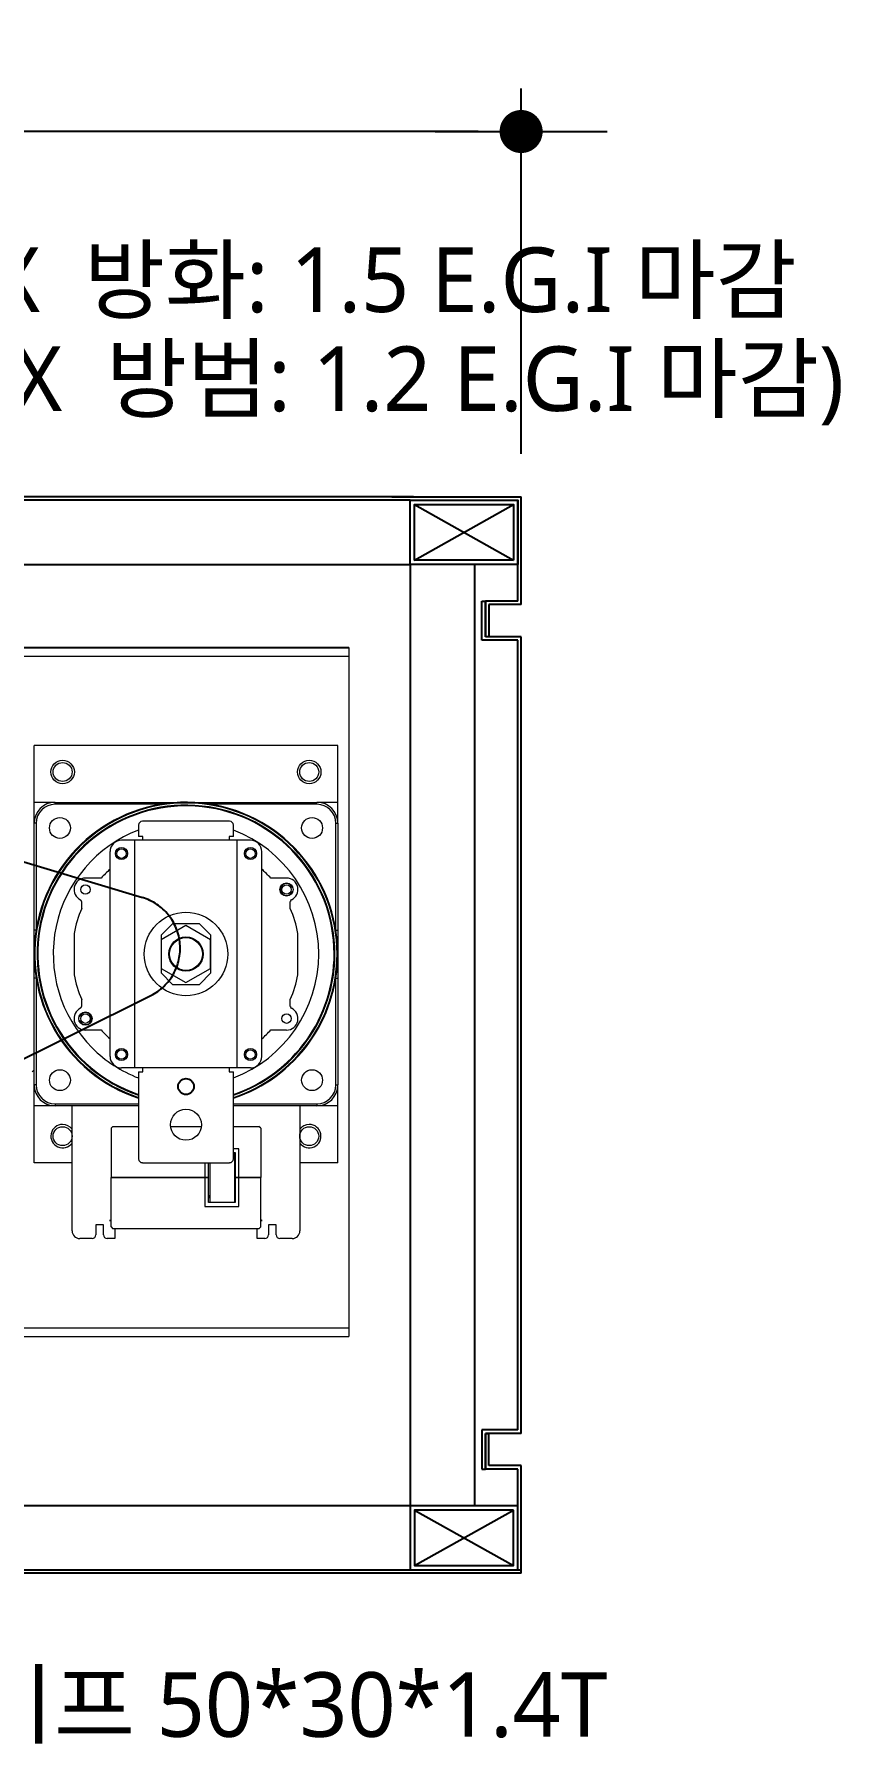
# Model space of a CAD drawing. Extents: x 930 to 96951, y 420 to 531574.
# Drawn here: x 13197 to 13946, y 8597 to 10186 of the extents above; entities that cross this region are included whole.
import ezdxf
from ezdxf.enums import TextEntityAlignment as Align

# ---------------------------------------------------------------- set-up
doc = ezdxf.new("R2010")
doc.units = 0
doc.header["$LTSCALE"] = 200
doc.header["$MEASUREMENT"] = 0
doc.header["$PDMODE"] = 3
doc.header["$PDSIZE"] = -1
doc.linetypes.add('CENTERX2', pattern=[4, 2.5, -0.5, 0.5, -0.5])
doc.layers.get('0').update_dxf_attribs({"linetype": 'CONTINUOUS'})
doc.layers.get('Defpoints').update_dxf_attribs({"color": 137, "linetype": 'CONTINUOUS'})
for name, color, linetype in [('A-dims', 7, 'CONTINUOUS'), ('DIM', 7, 'CONTINUOUS'), ('TEXT', 3, 'CONTINUOUS')]:
    doc.layers.add(name, color=color, linetype=linetype)
doc.styles.add('맑은고딕', font='malgun.ttf')
doc.styles.add('스타일1', font='malgun.ttf')
doc.dimstyles.new('GAUN-40-0.5', dxfattribs={"dimscale": 40, "dimtxt": 1.5, "dimasz": 1, "dimexe": 1, "dimexo": 1, "dimgap": 0.5, "dimtad": 1, "dimdec": 0, "dimlfac": 0.5, "dimzin": 1, "dimdsep": 46, "dimlunit": 6, "dimtxsty": '맑은고딕', "dimblk": 'CJDOT', "dimcen": 0.09, "dimdle": 1, "dimclrd": 256, "dimclre": 256, "dimclrt": 3, "dimadec": 0, "dimazin": 0, "dimtfac": 1, "dimtdec": 0, "dimtix": 1, "dimtmove": 2, "dimatfit": 3, "dimfxl": 1, "dimtolj": 1, "dimtzin": 1, "dimarcsym": 0})

# ---------------------------------------------------------------- blocks, each defined once
blk = doc.blocks.new('CJDOT')
blk.add_line((-2, 0), (2, 0))
at = {"const_width": 0.5}
blk.add_lwpolyline([(-0.25, 0, 1), (0.25, 0, 1)], format="xyb", close=True, dxfattribs=at)
blk = doc.blocks.new('*D9')
at = {"layer": 'A-dims', "lineweight": -2, "transparency": 16777216}
for p, q in [((12348.9, 9795.7), (12348.9, 10135.1)), ((13648.9, 9795.7), (13648.9, 10135.1)), ((13608.9, 10095.1), (12388.9, 10095.1))]:
    blk.add_line(p, q, dxfattribs=at)
at = {"layer": 'Defpoints', "color": 0, "transparency": 16777216}
for p in [(12348.9, 10095.1), (12348.9, 9755.7), (13648.9, 9755.7)]:
    blk.add_point(p, dxfattribs=at)
at = {"layer": 'A-dims', "lineweight": -2, "transparency": 16777216, "xscale": 40, "yscale": 40, "zscale": 40, "rotation": 180}
blk.add_blockref('CJDOT', (12348.9, 10095.1), dxfattribs=at)
at = {"layer": 'A-dims', "lineweight": -2, "transparency": 16777216, "xscale": 40, "yscale": 40, "zscale": 40}
blk.add_blockref('CJDOT', (13648.9, 10095.1), dxfattribs=at)
at = {"layer": 'A-dims', "color": 3, "transparency": 16777216, "insert": (12998.9, 10146.1), "char_height": 60, "attachment_point": 5, "style": '맑은고딕'}
blk.add_mtext('\\A1;650', dxfattribs=at)

msp = doc.modelspace()

# ---------------------------------------------------------------- linework, layer by layer
at = {"color": 2}
for p, q in [((13548.9, 9755.7, 0), (12348.9, 9755.7, 0)), ((13545.7, 9752.5, 0), (12352.1, 9752.5, 0))]:
    msp.add_line(p, q, dxfattribs=at)
at = {"color": 2, "ltscale": 3}
for p, q in [((13528.9, 9755.7, 0), (13648.9, 9755.7, 0)), ((13645.7, 9658.9, 0), (13645.7, 9752.5, 0)), ((13648.9, 9655.7, 0), (13648.9, 9755.7, 0)), ((13612.5, 9622.5, 0), (13612.5, 9658.9, 0)), ((13612.5, 9658.9, 0), (13615.7, 9658.9, 0)), ((13615.7, 9625.7, 0), (13615.7, 9658.9, 0)), ((13645.7, 9658.9, 0), (13615.7, 9658.9, 0)), ((13615.7, 9658.9, 0), (13615.7, 9625.7, 0)), ((13648.9, 9655.7, 0), (13618.9, 9655.7, 0)), ((13618.9, 9655.7, 0), (13618.9, 9625.7, 0)), ((13648.9, 9625.7, 0), (13615.7, 9625.7, 0)), ((13648.9, 8885.7, 0), (13648.9, 9625.7, 0)), ((13645.7, 9622.5, 0), (13612.5, 9622.5, 0)), ((13645.7, 8888.9, 0), (13645.7, 9622.5, 0)), ((13645.7, 8888.9, 0), (13612.5, 8888.9, 0)), ((13612.5, 8888.9, 0), (13612.5, 8852.5, 0)), ((13648.9, 8885.7, 0), (13615.7, 8885.7, 0)), ((13615.7, 8885.7, 0), (13615.7, 8852.5, 0)), ((13615.7, 8852.5, 0), (13615.7, 8885.7, 0)), ((13615.7, 8885.7, 0), (13618.9, 8885.7, 0)), ((13618.9, 8855.7, 0), (13618.9, 8885.7, 0)), ((13612.5, 8852.5, 0), (13615.7, 8852.5, 0)), ((13645.7, 8852.5, 0), (13615.7, 8852.5, 0)), ((13648.9, 8855.7, 0), (13618.9, 8855.7, 0)), ((13645.7, 8758.9, 0), (13645.7, 8852.5, 0)), ((13648.9, 8755.7, 0), (13648.9, 8855.7, 0)), ((12706.8, 8758.9, 0), (13648.9, 8758.9, 0))]:
    msp.add_line(p, q, dxfattribs=at)
at = {"color": 1}
for p, q in [((13549.7, 9748.5, 0), (13641.7, 9696.9, 0)), ((13549.7, 9696.9, 0), (13641.7, 9748.5, 0)), ((13549.7, 8762.9, 0), (13641.7, 8814.5, 0)), ((13549.7, 8814.5, 0), (13641.7, 8762.9, 0))]:
    msp.add_line(p, q, dxfattribs=at)
at = {"color": 3}
for p, q in [((12452.1, 9692.9, 0), (13545.7, 9692.9, 0)), ((13545.7, 9692.9, 0), (13545.7, 8818.5, 0)), ((13605.7, 9692.9, 0), (13605.7, 8818.5, 0)), ((13545.7, 8818.5, 0), (12806.8, 8818.5, 0))]:
    msp.add_line(p, q, dxfattribs=at)
at = {"color": 7, "linetype": 'Continuous', "lineweight": 15}
for p, q in [((13488.9, 9615.7, 0), (13488.9, 8975.7, 0)), ((12488.9, 9607.7, 0), (13488.9, 9607.7, 0)), ((13478.5, 9524.8, 0), (13196.6, 9524.8, 0)), ((13196.6, 9471.9, 0), (13196.6, 9524.8, 0)), ((13478.5, 9471.9, 0), (13478.5, 9524.8, 0)), ((13196.6, 9452.5, 0), (13196.6, 9471.9, 0)), ((13216, 9471.9, 0), (13196.6, 9471.9, 0)), ((13216, 9470.2, 0), (13216, 9471.9, 0)), ((13216, 9471.9, 0), (13315.4, 9471.9, 0)), ((13315.4, 9470.2, 0), (13216, 9470.2, 0)), ((13315.4, 9470.2, 0), (13315.4, 9471.9, 0)), ((13315.4, 9471.9, 0), (13337.6, 9471.9, 0)), ((13337.6, 9471.9, 0), (13359.8, 9471.9, 0)), ((13359.8, 9470.2, 0), (13359.8, 9471.9, 0)), ((13359.8, 9471.9, 0), (13459.2, 9471.9, 0)), ((13459.2, 9470.2, 0), (13359.8, 9470.2, 0)), ((13478.5, 9471.9, 0), (13459.2, 9471.9, 0)), ((13459.2, 9470.2, 0), (13459.2, 9471.9, 0)), ((13478.5, 9452.5, 0), (13478.5, 9471.9, 0)), ((13198.4, 9452.5, 0), (13196.6, 9452.5, 0)), ((13196.6, 9353.2, 0), (13196.6, 9452.5, 0)), ((13198.4, 9452.5, 0), (13198.4, 9353.2, 0)), ((13293.5, 9450.8, 0), (13293.5, 9440.2, 0)), ((13378.1, 9454.3, 0), (13297.1, 9454.3, 0)), ((13381.6, 9440.2, 0), (13381.6, 9450.8, 0)), ((13476.8, 9353.2, 0), (13476.8, 9452.5, 0)), ((13476.8, 9452.5, 0), (13478.5, 9452.5, 0)), ((13478.5, 9452.5, 0), (13478.5, 9353.2, 0)), ((13290, 9436.7, 0), (13277.7, 9436.7, 0)), ((13290, 9225.2, 0), (13290, 9436.7, 0)), ((13385.2, 9436.7, 0), (13290, 9436.7, 0)), ((13297.4, 9440.2, 0), (13293.5, 9440.2, 0)), ((13297.4, 9436.7, 0), (13297.4, 9440.2, 0)), ((13377.8, 9440.2, 0), (13377.8, 9436.7, 0)), ((13381.6, 9440.2, 0), (13377.8, 9440.2, 0)), ((13385.2, 9225.2, 0), (13385.2, 9436.7, 0)), ((13397.5, 9436.7, 0), (13385.2, 9436.7, 0)), ((13267.1, 9235.8, 0), (13267.1, 9426.1, 0)), ((13408.1, 9235.8, 0), (13408.1, 9426.1, 0)), ((13258.8, 9401.4, 0), (13244.2, 9401.4, 0)), ((13431, 9401.4, 0), (13416.4, 9401.4, 0)), ((13240.7, 9379.7, 0), (13240.7, 9373.2, 0)), ((13434.5, 9373.2, 0), (13434.5, 9379.7, 0)), ((13314.5, 9348.6, 0), (13325.1, 9359.2, 0)), ((13337.6, 9357.4, 0), (13314.7, 9344.2, 0)), ((13350.1, 9359.2, 0), (13325.1, 9359.2, 0)), ((13360.5, 9344.2, 0), (13337.6, 9357.4, 0)), ((13350.1, 9359.2, 0), (13360.7, 9348.6, 0)), ((13198.4, 9353.2, 0), (13196.6, 9353.2, 0)), ((13196.6, 9331, 0), (13196.6, 9353.2, 0)), ((13233.6, 9350.2, 0), (13233.6, 9311.7, 0)), ((13314.5, 9348.6, 0), (13314.5, 9313.4, 0)), ((13314.7, 9344.2, 0), (13314.7, 9317.7, 0)), ((13360.5, 9317.7, 0), (13360.5, 9344.2, 0)), ((13360.7, 9313.4, 0), (13360.7, 9348.6, 0)), ((13441.5, 9311.7, 0), (13441.5, 9350.2, 0)), ((13476.8, 9353.2, 0), (13478.5, 9353.2, 0)), ((13478.5, 9353.2, 0), (13478.5, 9331, 0)), ((13196.6, 9308.7, 0), (13196.6, 9331, 0)), ((13314.7, 9331, 0), (13314.5, 9331, 0)), ((13360.7, 9334.2, 0), (13360.5, 9335.1, 0)), ((13478.5, 9331, 0), (13478.5, 9308.7, 0)), ((13198.4, 9308.7, 0), (13196.6, 9308.7, 0)), ((13196.6, 9209.4, 0), (13196.6, 9308.7, 0)), ((13198.4, 9308.7, 0), (13198.4, 9209.4, 0)), ((13325.1, 9302.8, 0), (13314.5, 9313.4, 0)), ((13314.7, 9317.7, 0), (13337.6, 9304.5, 0)), ((13337.6, 9304.5, 0), (13360.5, 9317.7, 0)), ((13360.7, 9313.4, 0), (13350.1, 9302.8, 0)), ((13476.8, 9308.7, 0), (13478.5, 9308.7, 0)), ((13476.8, 9209.4, 0), (13476.8, 9308.7, 0)), ((13478.5, 9308.7, 0), (13478.5, 9209.4, 0)), ((13325.1, 9302.8, 0), (13350.1, 9302.8, 0)), ((13240.7, 9288.7, 0), (13240.7, 9282.2, 0)), ((13434.5, 9282.2, 0), (13434.5, 9288.7, 0)), ((13244.2, 9260.5, 0), (13258.8, 9260.5, 0)), ((13416.4, 9260.5, 0), (13431, 9260.5, 0)), ((13290, 9225.2, 0), (13277.7, 9225.2, 0)), ((13385.2, 9225.2, 0), (13290, 9225.2, 0)), ((13293.5, 9221.7, 0), (13293.5, 9140.7, 0)), ((13293.5, 9221.7, 0), (13297.4, 9221.7, 0)), ((13297.4, 9221.7, 0), (13297.4, 9225.2, 0)), ((13377.8, 9225.2, 0), (13377.8, 9221.7, 0)), ((13377.8, 9221.7, 0), (13381.6, 9221.7, 0)), ((13381.6, 9140.7, 0), (13381.6, 9221.7, 0)), ((13397.5, 9225.2, 0), (13385.2, 9225.2, 0)), ((13196.6, 9190, 0), (13196.6, 9209.4, 0)), ((13198.4, 9209.4, 0), (13196.6, 9209.4, 0)), ((13476.8, 9209.4, 0), (13478.5, 9209.4, 0)), ((13478.5, 9190, 0), (13478.5, 9209.4, 0)), ((13216, 9190, 0), (13196.6, 9190, 0)), ((13196.6, 9137.1, 0), (13196.6, 9190, 0)), ((13216, 9191.8, 0), (13216, 9190, 0)), ((13216, 9191.8, 0), (13293.5, 9191.8, 0)), ((13293.5, 9190, 0), (13216, 9190, 0)), ((13231.9, 9073.7, 0), (13231.9, 9190, 0)), ((13381.6, 9191.8, 0), (13459.2, 9191.8, 0)), ((13459.2, 9190, 0), (13381.6, 9190, 0)), ((13443.3, 9190, 0), (13443.3, 9073.7, 0)), ((13459.2, 9191.8, 0), (13459.2, 9190, 0)), ((13478.5, 9190, 0), (13459.2, 9190, 0)), ((13478.5, 9137.1, 0), (13478.5, 9190, 0)), ((13269.7, 9170.9, 0), (13268, 9169.2, 0)), ((13268, 9169.2, 0), (13268, 9123.3, 0)), ((13269.7, 9170.9, 0), (13293.5, 9170.9, 0)), ((13323.2, 9170.9, 0), (13352, 9170.9, 0)), ((13381.6, 9170.9, 0), (13405.4, 9170.9, 0)), ((13407.2, 9169.2, 0), (13405.4, 9170.9, 0)), ((13407.2, 9169.2, 0), (13407.2, 9123.3, 0)), ((13386.7, 9150.1, 0), (13381.6, 9150.1, 0)), ((13386.7, 9123.3, 0), (13386.7, 9150.1, 0)), ((13231.9, 9137.1, 0), (13196.6, 9137.1, 0)), ((13297.1, 9137.1, 0), (13378.1, 9137.1, 0)), ((13355, 9137.1, 0), (13355, 9123.3, 0)), ((13358.6, 9123.3, 0), (13358.6, 9137.1, 0)), ((13360, 9100.4, 0), (13360, 9137.1, 0)), ((13381.6, 9146.6, 0), (13383.2, 9146.6, 0)), ((13381.6, 9146.3, 0), (13382.9, 9146.3, 0)), ((13382.9, 9146.3, 0), (13382.9, 9146.6, 0)), ((13382.9, 9100.4, 0), (13382.9, 9146.3, 0)), ((13383.2, 9146.6, 0), (13383.2, 9123.3, 0)), ((13478.5, 9137.1, 0), (13443.3, 9137.1, 0)), ((13268, 9077.5, 0), (13268, 9123.3, 0)), ((13355, 9123.3, 0), (13268, 9123.3, 0)), ((13268, 9123.3, 0), (13355, 9123.3, 0)), ((13355, 9123.3, 0), (13355, 9096.6, 0)), ((13358.6, 9123.3, 0), (13355, 9123.3, 0)), ((13355, 9123.3, 0), (13358.6, 9123.3, 0)), ((13358.6, 9100.1, 0), (13358.6, 9123.3, 0)), ((13383.2, 9123.3, 0), (13383.2, 9100.1, 0)), ((13386.7, 9123.3, 0), (13383.2, 9123.3, 0)), ((13383.2, 9123.3, 0), (13386.7, 9123.3, 0)), ((13386.7, 9096.6, 0), (13386.7, 9123.3, 0)), ((13407.2, 9123.3, 0), (13386.7, 9123.3, 0)), ((13386.7, 9123.3, 0), (13407.2, 9123.3, 0)), ((13407.2, 9077.5, 0), (13407.2, 9123.3, 0)), ((13355, 9096.6, 0), (13386.7, 9096.6, 0)), ((13383.2, 9100.1, 0), (13358.6, 9100.1, 0)), ((13360, 9100.4, 0), (13382.9, 9100.4, 0)), ((13382.9, 9100.1, 0), (13382.9, 9100.4, 0)), ((13260.9, 9079.3, 0), (13253.9, 9079.3, 0)), ((13253.9, 9079.3, 0), (13253.9, 9070.2, 0)), ((13260.9, 9070.2, 0), (13260.9, 9079.3, 0)), ((13268, 9084.2, 0), (13266.6, 9083.6, 0)), ((13266.6, 9083.6, 0), (13268, 9083.1, 0)), ((13268, 9077.5, 0), (13269.7, 9075.8, 0)), ((13405.4, 9075.8, 0), (13269.7, 9075.8, 0)), ((13271.5, 9075.8, 0), (13271.5, 9066.6, 0)), ((13403.7, 9066.6, 0), (13403.7, 9075.8, 0)), ((13405.4, 9075.8, 0), (13407.2, 9077.5, 0)), ((13408.5, 9083.6, 0), (13407.2, 9084.2, 0)), ((13407.2, 9083.1, 0), (13408.5, 9083.6, 0)), ((13421.3, 9079.3, 0), (13414.2, 9079.3, 0)), ((13414.2, 9079.3, 0), (13414.2, 9070.2, 0)), ((13421.3, 9070.2, 0), (13421.3, 9079.3, 0)), ((13250.4, 9066.6, 0), (13238.9, 9066.6, 0)), ((13271.5, 9066.6, 0), (13264.5, 9066.6, 0)), ((13410.7, 9066.6, 0), (13403.7, 9066.6, 0)), ((13436.3, 9066.6, 0), (13424.8, 9066.6, 0)), ((12488.9, 8983.7, 0), (13488.9, 8983.7, 0)), ((12488.9, 8975.7, 0), (13488.9, 8975.7, 0))]:
    msp.add_line(p, q, dxfattribs=at)
at = {"color": 7, "linetype": 'CENTERX2'}
for p, q in [((12872.1, 9510.8, 0), (13297.2, 9383.5, 0)), ((12907.8, 9094.7, 0), (13305, 9292.5, 0))]:
    msp.add_line(p, q, dxfattribs=at)
at = {"color": 3, "elevation": 0}
for points in [[(13645.7, 9692.9), (13545.7, 9692.9), (13545.7, 9752.5), (13645.7, 9752.5)], [(13641.7, 9696.9), (13549.7, 9696.9), (13549.7, 9748.5), (13641.7, 9748.5)], [(13645.7, 8818.5), (13545.7, 8818.5), (13545.7, 8758.9), (13645.7, 8758.9)], [(13641.7, 8814.5), (13549.7, 8814.5), (13549.7, 8762.9), (13641.7, 8762.9)]]:
    msp.add_lwpolyline(points, close=True, dxfattribs=at)
at = {"color": 2, "ltscale": 3, "elevation": 0}
msp.add_lwpolyline([(13648.9, 8755.7), (12703.6, 8755.7), (12703.6, 8792.9), (12703.6, 8885.5), (12706.8, 8885.5)], dxfattribs=at)
at = {"color": 7, "linetype": 'Continuous', "lineweight": 15}
for centre, radius in [((13223, 9500.1, 0), 10.9), ((13223, 9500.1, 0), 8.81), ((13452.1, 9500.1, 0), 10.9), ((13452.1, 9500.1, 0), 8.81), ((13220.5, 9448.1, 0), 9.69), ((13454.7, 9448.1, 0), 9.69), ((13277.7, 9424.3, 0), 5.64), ((13277.7, 9424.3, 0), 4.41), ((13397.5, 9424.3, 0), 5.64), ((13397.5, 9424.3, 0), 4.41), ((13244.2, 9390.9, 0), 4.41), ((13431, 9390.9, 0), 6.17), ((13431, 9390.9, 0), 4.41), ((13337.6, 9331, 0), 38.8), ((13337.6, 9331, 0), 15.9), ((13337.6, 9331, 0), 15.2), ((13244.2, 9271, 0), 6.17), ((13244.2, 9271, 0), 4.41), ((13431, 9271, 0), 4.41), ((13277.7, 9237.6, 0), 5.64), ((13277.7, 9237.6, 0), 4.41), ((13397.5, 9237.6, 0), 5.64), ((13397.5, 9237.6, 0), 4.41), ((13220.5, 9213.8, 0), 9.69), ((13454.7, 9213.8, 0), 9.69), ((13337.6, 9172.4, 0), 14.4), ((13223, 9161.8, 0), 8.81), ((13452.1, 9161.8, 0), 8.81)]:
    msp.add_circle(centre, radius, dxfattribs=at)
at = {"color": 7, "linetype": 'Continuous'}
msp.add_circle((13337.6, 9207.9, 0), 7.4, dxfattribs=at)
at = {"color": 7, "linetype": 'Continuous', "lineweight": 15}
for centre, radius, start, end in [((13337.6, 9331, 0), 141, 0, 251.79), ((13216, 9452.5, 0), 19.4, 90, 180), ((13337.6, 9331, 0), 140.3, 0, 251.6953), ((13216, 9452.5, 0), 17.6, 90, 180), ((13337.6, 9331, 0), 138.3, 0, 251.4295), ((13337.6, 9331, 0), 137.6, 0, 251.3309), ((13459.2, 9452.5, 0), 19.4, 0, 90), ((13459.2, 9452.5, 0), 17.6, 0, 90), ((13297.1, 9450.8, 0), 3.52, 90, 180), ((13378.1, 9450.8, 0), 3.52, 0, 90), ((13337.6, 9331, 0), 123.3, 110.9248, 225), ((13277.7, 9426.1, 0), 10.6, 90, 180), ((13337.6, 9331, 0), 123.3, 290.9248, 69.0752), ((13397.5, 9426.1, 0), 10.6, 0, 90), ((13337.6, 9331, 0), 105.7, 131.8103, 138.1897), ((13337.6, 9331, 0), 105.7, 41.8103, 48.1897), ((13244.2, 9390.9, 0), 10.6, 90, 244.6231), ((13431, 9390.9, 0), 5.64, 28.4369, 331.5631), ((13431, 9390.9, 0), 10.6, 295.3769, 90), ((13437.5, 9394.4, 0), 1.76, 208.4369, 248.9097), ((13437.5, 9387.3, 0), 1.76, 111.0903, 151.5631), ((13337.6, 9331, 0), 105.7, 156.4435, 169.5247), ((13238.9, 9379.7, 0), 1.76, 0, 64.6231), ((13436.3, 9379.7, 0), 1.76, 115.3769, 180), ((13337.6, 9331, 0), 105.7, 10.4753, 23.5565), ((13337.6, 9331, 0), 138.3, 288.5705, 0), ((13337.6, 9331, 0), 141, 288.21, 0), ((13337.6, 9331, 0), 137.6, 288.6691, 0), ((13337.6, 9331, 0), 140.3, 288.3047, 0), ((13337.6, 9331, 0), 105.7, 190.4753, 203.5565), ((13337.6, 9331, 0), 105.7, 336.4435, 349.5247), ((13244.2, 9271, 0), 10.6, 115.3769, 270), ((13244.2, 9271, 0), 5.64, 208.4369, 151.5631), ((13238.9, 9282.2, 0), 1.76, 295.3769, 0), ((13431, 9271, 0), 10.6, 270, 64.6231), ((13436.3, 9282.2, 0), 1.76, 180, 244.6231), ((13237.7, 9274.6, 0), 1.76, 291.0903, 331.5631), ((13237.7, 9267.5, 0), 1.76, 28.4369, 68.9097), ((13337.6, 9331, 0), 105.7, 221.8103, 228.1897), ((13337.6, 9331, 0), 105.7, 311.8103, 318.1897), ((13337.6, 9331, 0), 123.3, 225, 249.0752), ((13277.7, 9235.8, 0), 10.6, 180, 270), ((13397.5, 9235.8, 0), 10.6, 270, 0), ((13215.4, 9204, 0), 27, 134.1297, 139.9653), ((13216, 9209.4, 0), 19.4, 180, 270), ((13216, 9209.4, 0), 17.6, 180, 270), ((13459.2, 9209.4, 0), 17.6, 270, 0), ((13459.2, 9209.4, 0), 19.4, 270, 0), ((13223, 9161.8, 0), 10.9, 90, 323.7507), ((13223, 9161.8, 0), 10.9, 36.2493, 90), ((13452.1, 9161.8, 0), 10.9, 90, 143.7507), ((13452.1, 9161.8, 0), 10.9, 216.2493, 90), ((13297.1, 9140.7, 0), 3.52, 180, 270), ((13378.1, 9140.7, 0), 3.52, 270, 0), ((13340.6, 9123.3, 0), 25.4, 315.0995, 319.8082), ((13340.6, 9123.3, 0), 26.1, 313.566, 318.0084), ((13238.9, 9073.7, 0), 7.05, 180, 270), ((13250.4, 9070.2, 0), 3.52, 270, 0), ((13264.5, 9070.2, 0), 3.52, 180, 270), ((13410.7, 9070.2, 0), 3.52, 270, 0), ((13424.8, 9070.2, 0), 3.52, 180, 270), ((13436.3, 9073.7, 0), 7.05, 270, 0)]:
    msp.add_arc(centre, radius, start, end, dxfattribs=at)
at = {"color": 7, "linetype": 'CENTERX2'}
msp.add_arc((13283.1, 9336.4, 0), 49.1, 296.4838, 73.3206, dxfattribs=at)
at = {"layer": 'DIM'}
msp.add_line((12488.9, 9615.7, 0), (13488.9, 9615.7, 0), dxfattribs=at)

# ---------------------------------------------------------------- texts
at = {"layer": 'TEXT', "color": 3, "style": '스타일1'}
for s, p in [('셔터BOX  방화: 1.5 E.G.I 마감', (13399.4, 9958, 0)), ('(셔터BOX  방범: 1.2 E.G.I 마감)', (13420, 9862.7, 0)), ('각파이프 50*30*1.4T', (13359.1, 8634.4, 0))]:
    msp.add_text(s, height=60, dxfattribs=at).set_placement(p, align=Align.MIDDLE)

# ---------------------------------------------------------------- dimensions: what is measured, and where the dimension line sits
at = {"layer": 'A-dims'}
dim = msp.add_linear_dim(base=(12348.9, 10095.1, 0), p1=(13648.9, 9755.7, 0), p2=(12348.9, 9755.7, 0), dimstyle='GAUN-40-0.5', dxfattribs=at)
dim.commit()
dim.dimension.update_dxf_attribs({"geometry": '*D9', "text_midpoint": (12998.9, 10146.1, 0)})

doc.saveas('drawing.dxf')
